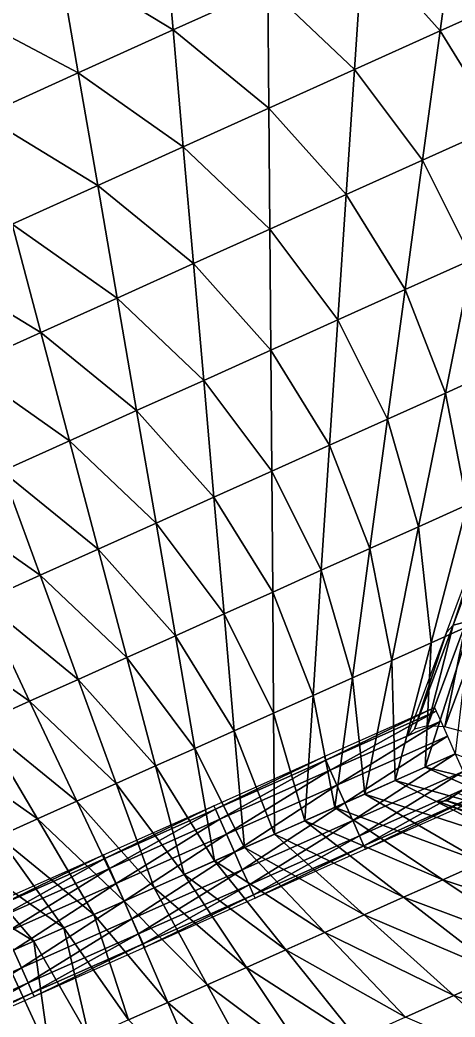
# Model space of a CAD drawing. Header units: metres. Extents: x -32.6 to 43.8, y -33.1 to 27.7.
# Drawn here: x -0.993 to 0.036, y 1.509 to 3.871 of the extents above; entities that cross this region are included whole.
import ezdxf

# ---------------------------------------------------------------- set-up
doc = ezdxf.new("R2010")
doc.units = ezdxf.units.M
for name, color, linetype in [('HREBENACE', 1, 'CONTINUOUS'), ('STRECHA_JIH', 6, 'CONTINUOUS'), ('STRECHA_SEVER', 7, 'CONTINUOUS')]:
    doc.layers.add(name, color=color, linetype=linetype)

msp = doc.modelspace()

# ---------------------------------------------------------------- linework, layer by layer
at = {"layer": 'HREBENACE'}
for points in [[(0.1078, 2.6663, 11.3375), (0.1238, 2.6831, 11.3782), (0.0322, 2.4372, 11.516)], [(0.1238, 2.6831, 11.3782), (0.0629, 2.4451, 11.5505), (0.0322, 2.4372, 11.516)], [(0.1078, 2.6663, 11.3375), (0.0322, 2.4372, 11.516), (0.0162, 2.4203, 11.4754)], [(0.0162, 2.4203, 11.4754), (0.0322, 2.4372, 11.516), (-0.0594, 2.1912, 11.6539)], [(0.0322, 2.4372, 11.516), (-0.0287, 2.1991, 11.6883), (-0.0594, 2.1912, 11.6539)], [(0.0322, 2.4372, 11.516), (0.0629, 2.4451, 11.5505), (-0.0287, 2.1991, 11.6883)], [(0.0629, 2.4451, 11.5505), (0.012, 2.1968, 11.7114), (-0.0287, 2.1991, 11.6883)], [(0.0629, 2.4451, 11.5505), (0.1036, 2.4428, 11.5735), (0.012, 2.1968, 11.7114)], [(0.1036, 2.4428, 11.5735), (0.0565, 2.1848, 11.7194), (0.012, 2.1968, 11.7114)], [(0.0162, 2.4203, 11.4754), (-0.0594, 2.1912, 11.6539), (-0.0754, 2.1744, 11.6132)], [(-0.2693, 2.1175, 11.6591), (-0.273, 2.1259, 11.6132), (-0.0117, 2.2421, 11.6132)], [(-0.2693, 2.1175, 11.6591), (-0.0117, 2.2421, 11.6132), (-0.008, 2.2338, 11.6591)], [(-0.2587, 2.0937, 11.6981), (-0.2693, 2.1175, 11.6591), (-0.008, 2.2338, 11.6591)], [(-0.2587, 2.0937, 11.6981), (-0.008, 2.2338, 11.6591), (0.0026, 2.21, 11.6981)], [(-0.2429, 2.0582, 11.7241), (-0.2587, 2.0937, 11.6981), (0.0026, 2.21, 11.6981)], [(-0.2429, 2.0582, 11.7241), (0.0026, 2.21, 11.6981), (0.0184, 2.1744, 11.7241)], [(-0.2242, 2.0162, 11.7332), (-0.2429, 2.0582, 11.7241), (0.0184, 2.1744, 11.7241)], [(-0.2242, 2.0162, 11.7332), (0.0184, 2.1744, 11.7241), (0.0371, 2.1325, 11.7332)], [(-0.2055, 1.9743, 11.7241), (-0.2242, 2.0162, 11.7332), (0.0371, 2.1325, 11.7332)], [(-0.2055, 1.9743, 11.7241), (0.0371, 2.1325, 11.7332), (0.0557, 2.0905, 11.7241)], [(-0.5305, 2.0012, 11.6591), (-0.5342, 2.0096, 11.6132), (-0.273, 2.1259, 11.6132)], [(-0.5305, 2.0012, 11.6591), (-0.273, 2.1259, 11.6132), (-0.2693, 2.1175, 11.6591)], [(-0.5199, 1.9775, 11.6981), (-0.5305, 2.0012, 11.6591), (-0.2693, 2.1175, 11.6591)], [(-0.5199, 1.9775, 11.6981), (-0.2693, 2.1175, 11.6591), (-0.2587, 2.0937, 11.6981)], [(-0.5041, 1.9419, 11.7241), (-0.5199, 1.9775, 11.6981), (-0.2587, 2.0937, 11.6981)], [(-0.5041, 1.9419, 11.7241), (-0.2587, 2.0937, 11.6981), (-0.2429, 2.0582, 11.7241)], [(-0.1897, 1.9387, 11.6981), (-0.2055, 1.9743, 11.7241), (0.0557, 2.0905, 11.7241)], [(-0.1897, 1.9387, 11.6981), (0.0557, 2.0905, 11.7241), (0.0716, 2.055, 11.6981)], [(-0.4854, 1.9, 11.7332), (-0.5041, 1.9419, 11.7241), (-0.2429, 2.0582, 11.7241)], [(-0.4854, 1.9, 11.7332), (-0.2429, 2.0582, 11.7241), (-0.2242, 2.0162, 11.7332)], [(-0.1791, 1.9149, 11.6591), (-0.1897, 1.9387, 11.6981), (0.0716, 2.055, 11.6981)], [(-0.1791, 1.9149, 11.6591), (0.0716, 2.055, 11.6981), (0.0821, 2.0312, 11.6591)], [(0.2864, 1.9452, 11.5503), (0.0172, 2.0213, 11.6538), (0.0435, 2.039, 11.6882)], [(-0.7918, 1.885, 11.6591), (-0.7955, 1.8933, 11.6132), (-0.5342, 2.0096, 11.6132)], [(-0.7918, 1.885, 11.6591), (-0.5342, 2.0096, 11.6132), (-0.5305, 2.0012, 11.6591)], [(-0.4668, 1.858, 11.7241), (-0.4854, 1.9, 11.7332), (-0.2242, 2.0162, 11.7332)], [(-0.4668, 1.858, 11.7241), (-0.2242, 2.0162, 11.7332), (-0.2055, 1.9743, 11.7241)], [(-0.1754, 1.9066, 11.6132), (-0.1791, 1.9149, 11.6591), (0.0821, 2.0312, 11.6591)], [(-0.1754, 1.9066, 11.6132), (0.0821, 2.0312, 11.6591), (0.0859, 2.0229, 11.6132)], [(0.2601, 1.9275, 11.5159), (-0.0062, 2.0205, 11.6132), (0.0172, 2.0213, 11.6538)], [(0.2601, 1.9275, 11.5159), (0.2367, 1.9267, 11.4754), (-0.0062, 2.0205, 11.6132)], [(0.2864, 1.9452, 11.5503), (0.2601, 1.9275, 11.5159), (0.0172, 2.0213, 11.6538)], [(-0.7812, 1.8612, 11.6981), (-0.7918, 1.885, 11.6591), (-0.5305, 2.0012, 11.6591)], [(-0.7812, 1.8612, 11.6981), (-0.5305, 2.0012, 11.6591), (-0.5199, 1.9775, 11.6981)], [(-0.7654, 1.8256, 11.7241), (-0.7812, 1.8612, 11.6981), (-0.5199, 1.9775, 11.6981)], [(-0.7654, 1.8256, 11.7241), (-0.5199, 1.9775, 11.6981), (-0.5041, 1.9419, 11.7241)], [(-0.4509, 1.8224, 11.6981), (-0.4668, 1.858, 11.7241), (-0.2055, 1.9743, 11.7241)], [(-0.4509, 1.8224, 11.6981), (-0.2055, 1.9743, 11.7241), (-0.1897, 1.9387, 11.6981)], [(-0.7467, 1.7837, 11.7332), (-0.7654, 1.8256, 11.7241), (-0.5041, 1.9419, 11.7241)], [(-0.7467, 1.7837, 11.7332), (-0.5041, 1.9419, 11.7241), (-0.4854, 1.9, 11.7332)], [(-0.4404, 1.7987, 11.6591), (-0.4509, 1.8224, 11.6981), (-0.1897, 1.9387, 11.6981)], [(-0.4404, 1.7987, 11.6591), (-0.1897, 1.9387, 11.6981), (-0.1791, 1.9149, 11.6591)], [(-0.4366, 1.7903, 11.6132), (-0.4404, 1.7987, 11.6591), (-0.1791, 1.9149, 11.6591)], [(-0.4366, 1.7903, 11.6132), (-0.1791, 1.9149, 11.6591), (-0.1754, 1.9066, 11.6132)], [(-1.053, 1.7687, 11.6591), (-1.0567, 1.7771, 11.6132), (-0.7955, 1.8933, 11.6132)], [(-1.053, 1.7687, 11.6591), (-0.7955, 1.8933, 11.6132), (-0.7918, 1.885, 11.6591)], [(-0.728, 1.7417, 11.7241), (-0.7467, 1.7837, 11.7332), (-0.4854, 1.9, 11.7332)], [(-0.728, 1.7417, 11.7241), (-0.4854, 1.9, 11.7332), (-0.4668, 1.858, 11.7241)], [(-1.0424, 1.7449, 11.6981), (-1.053, 1.7687, 11.6591), (-0.7918, 1.885, 11.6591)], [(-1.0424, 1.7449, 11.6981), (-0.7918, 1.885, 11.6591), (-0.7812, 1.8612, 11.6981)], [(-1.0266, 1.7094, 11.7241), (-1.0424, 1.7449, 11.6981), (-0.7812, 1.8612, 11.6981)], [(-1.0266, 1.7094, 11.7241), (-0.7812, 1.8612, 11.6981), (-0.7654, 1.8256, 11.7241)], [(-0.7122, 1.7062, 11.6981), (-0.728, 1.7417, 11.7241), (-0.4668, 1.858, 11.7241)], [(-0.7122, 1.7062, 11.6981), (-0.4668, 1.858, 11.7241), (-0.4509, 1.8224, 11.6981)], [(-1.0079, 1.6674, 11.7332), (-1.0266, 1.7094, 11.7241), (-0.7654, 1.8256, 11.7241)], [(-1.0079, 1.6674, 11.7332), (-0.7654, 1.8256, 11.7241), (-0.7467, 1.7837, 11.7332)], [(-0.7016, 1.6824, 11.6591), (-0.7122, 1.7062, 11.6981), (-0.4509, 1.8224, 11.6981)], [(-0.7016, 1.6824, 11.6591), (-0.4509, 1.8224, 11.6981), (-0.4404, 1.7987, 11.6591)], [(-0.6979, 1.6741, 11.6132), (-0.7016, 1.6824, 11.6591), (-0.4404, 1.7987, 11.6591)], [(-0.6979, 1.6741, 11.6132), (-0.4404, 1.7987, 11.6591), (-0.4366, 1.7903, 11.6132)], [(-0.9893, 1.6255, 11.7241), (-1.0079, 1.6674, 11.7332), (-0.7467, 1.7837, 11.7332)], [(-0.9893, 1.6255, 11.7241), (-0.7467, 1.7837, 11.7332), (-0.728, 1.7417, 11.7241)], [(-0.9734, 1.5899, 11.6981), (-0.9893, 1.6255, 11.7241), (-0.728, 1.7417, 11.7241)], [(-0.9734, 1.5899, 11.6981), (-0.728, 1.7417, 11.7241), (-0.7122, 1.7062, 11.6981)], [(-0.9629, 1.5661, 11.6591), (-0.9734, 1.5899, 11.6981), (-0.7122, 1.7062, 11.6981)], [(-0.9629, 1.5661, 11.6591), (-0.7122, 1.7062, 11.6981), (-0.7016, 1.6824, 11.6591)], [(-0.9591, 1.5578, 11.6132), (-0.9629, 1.5661, 11.6591), (-0.7016, 1.6824, 11.6591)], [(-0.9591, 1.5578, 11.6132), (-0.7016, 1.6824, 11.6591), (-0.6979, 1.6741, 11.6132)], [(-1.2505, 1.5092, 11.7241), (-1.0079, 1.6674, 11.7332), (-0.9893, 1.6255, 11.7241)], [(-1.2347, 1.4736, 11.6981), (-1.2505, 1.5092, 11.7241), (-0.9893, 1.6255, 11.7241)], [(-1.2347, 1.4736, 11.6981), (-0.9893, 1.6255, 11.7241), (-0.9734, 1.5899, 11.6981)], [(-1.2241, 1.4499, 11.6591), (-1.2347, 1.4736, 11.6981), (-0.9734, 1.5899, 11.6981)], [(-1.2241, 1.4499, 11.6591), (-0.9734, 1.5899, 11.6981), (-0.9629, 1.5661, 11.6591)], [(-1.2204, 1.4415, 11.6132), (-1.2241, 1.4499, 11.6591), (-0.9629, 1.5661, 11.6591)], [(-1.2204, 1.4415, 11.6132), (-0.9629, 1.5661, 11.6591), (-0.9591, 1.5578, 11.6132)]]:
    msp.add_3dface(points, dxfattribs=at)
at = {"layer": 'STRECHA_JIH'}
for points in [[(0.3793, 2.0003, 11.369), (-0.0342, 2.1008, 11.5632), (0.0371, 2.1325, 11.5632)], [(0.2864, 1.9588, 11.369), (-0.1054, 2.0691, 11.5632), (-0.0342, 2.1008, 11.5632)], [(0.3793, 2.0003, 11.369), (0.2864, 1.9588, 11.369), (-0.0342, 2.1008, 11.5632)], [(0.1934, 1.9173, 11.369), (-0.1767, 2.0374, 11.5632), (-0.1054, 2.0691, 11.5632)], [(0.2864, 1.9588, 11.369), (0.1934, 1.9173, 11.369), (-0.1054, 2.0691, 11.5632)], [(0.1005, 1.8757, 11.369), (-0.2479, 2.0057, 11.5632), (-0.1767, 2.0374, 11.5632)], [(0.1934, 1.9173, 11.369), (0.1005, 1.8757, 11.369), (-0.1767, 2.0374, 11.5632)], [(0.0076, 1.8342, 11.369), (-0.3192, 1.9739, 11.5632), (-0.2479, 2.0057, 11.5632)], [(0.1005, 1.8757, 11.369), (0.0076, 1.8342, 11.369), (-0.2479, 2.0057, 11.5632)], [(-0.0854, 1.7927, 11.369), (-0.3904, 1.9422, 11.5632), (-0.3192, 1.9739, 11.5632)], [(0.0076, 1.8342, 11.369), (-0.0854, 1.7927, 11.369), (-0.3192, 1.9739, 11.5632)], [(-0.1783, 1.7512, 11.369), (-0.4617, 1.9105, 11.5632), (-0.3904, 1.9422, 11.5632)], [(-0.0854, 1.7927, 11.369), (-0.1783, 1.7512, 11.369), (-0.3904, 1.9422, 11.5632)], [(-0.2712, 1.7097, 11.369), (-0.5329, 1.8788, 11.5632), (-0.4617, 1.9105, 11.5632)], [(-0.1783, 1.7512, 11.369), (-0.2712, 1.7097, 11.369), (-0.4617, 1.9105, 11.5632)], [(-0.3642, 1.6681, 11.369), (-0.6042, 1.8471, 11.5632), (-0.5329, 1.8788, 11.5632)], [(-0.2712, 1.7097, 11.369), (-0.3642, 1.6681, 11.369), (-0.5329, 1.8788, 11.5632)], [(0.3777, 1.7141, 11.1747), (0.0076, 1.8342, 11.369), (0.1005, 1.8757, 11.369)], [(-0.4571, 1.6266, 11.369), (-0.6754, 1.8154, 11.5632), (-0.6042, 1.8471, 11.5632)], [(-0.3642, 1.6681, 11.369), (-0.4571, 1.6266, 11.369), (-0.6042, 1.8471, 11.5632)], [(0.2631, 1.6628, 11.1747), (-0.0854, 1.7927, 11.369), (0.0076, 1.8342, 11.369)], [(0.3777, 1.7141, 11.1747), (0.2631, 1.6628, 11.1747), (0.0076, 1.8342, 11.369)], [(-0.55, 1.5851, 11.369), (-0.7467, 1.7837, 11.5632), (-0.6754, 1.8154, 11.5632)], [(-0.4571, 1.6266, 11.369), (-0.55, 1.5851, 11.369), (-0.6754, 1.8154, 11.5632)], [(-0.643, 1.5436, 11.369), (-0.8179, 1.752, 11.5632), (-0.7467, 1.7837, 11.5632)], [(-0.55, 1.5851, 11.369), (-0.643, 1.5436, 11.369), (-0.7467, 1.7837, 11.5632)], [(0.1485, 1.6115, 11.1747), (-0.1783, 1.7512, 11.369), (-0.0854, 1.7927, 11.369)], [(0.2631, 1.6628, 11.1747), (0.1485, 1.6115, 11.1747), (-0.0854, 1.7927, 11.369)], [(-0.7359, 1.5021, 11.369), (-0.8892, 1.7203, 11.5632), (-0.8179, 1.752, 11.5632)], [(-0.643, 1.5436, 11.369), (-0.7359, 1.5021, 11.369), (-0.8179, 1.752, 11.5632)], [(0.0339, 1.5601, 11.1747), (-0.2712, 1.7097, 11.369), (-0.1783, 1.7512, 11.369)], [(0.1485, 1.6115, 11.1747), (0.0339, 1.5601, 11.1747), (-0.1783, 1.7512, 11.369)], [(-0.8288, 1.4606, 11.369), (-0.9604, 1.6886, 11.5632), (-0.8892, 1.7203, 11.5632)], [(-0.7359, 1.5021, 11.369), (-0.8288, 1.4606, 11.369), (-0.8892, 1.7203, 11.5632)], [(-0.0808, 1.5088, 11.1747), (-0.3642, 1.6681, 11.369), (-0.2712, 1.7097, 11.369)], [(0.0339, 1.5601, 11.1747), (-0.0808, 1.5088, 11.1747), (-0.2712, 1.7097, 11.369)], [(-0.9218, 1.419, 11.369), (-1.0317, 1.6569, 11.5632), (-0.9604, 1.6886, 11.5632)], [(-0.8288, 1.4606, 11.369), (-0.9218, 1.419, 11.369), (-0.9604, 1.6886, 11.5632)], [(-0.9218, 1.419, 11.369), (-1.0147, 1.3775, 11.369), (-1.0317, 1.6569, 11.5632)], [(-0.1954, 1.4575, 11.1747), (-0.4571, 1.6266, 11.369), (-0.3642, 1.6681, 11.369)], [(-0.0808, 1.5088, 11.1747), (-0.1954, 1.4575, 11.1747), (-0.3642, 1.6681, 11.369)], [(-0.31, 1.4062, 11.1747), (-0.55, 1.5851, 11.369), (-0.4571, 1.6266, 11.369)], [(-0.1954, 1.4575, 11.1747), (-0.31, 1.4062, 11.1747), (-0.4571, 1.6266, 11.369)], [(0.3823, 1.4302, 10.9805), (0.0339, 1.5601, 11.1747), (0.1485, 1.6115, 11.1747)], [(-0.4246, 1.3548, 11.1747), (-0.643, 1.5436, 11.369), (-0.55, 1.5851, 11.369)], [(-0.31, 1.4062, 11.1747), (-0.4246, 1.3548, 11.1747), (-0.55, 1.5851, 11.369)], [(0.246, 1.3691, 10.9805), (-0.0808, 1.5088, 11.1747), (0.0339, 1.5601, 11.1747)], [(0.3823, 1.4302, 10.9805), (0.246, 1.3691, 10.9805), (0.0339, 1.5601, 11.1747)], [(-0.5393, 1.3035, 11.1747), (-0.7359, 1.5021, 11.369), (-0.643, 1.5436, 11.369)], [(-0.4246, 1.3548, 11.1747), (-0.5393, 1.3035, 11.1747), (-0.643, 1.5436, 11.369)]]:
    msp.add_3dface(points, dxfattribs=at)
at = {"layer": 'STRECHA_SEVER'}
for points in [[(-0.1817, 4.0506, 10.2035), (0.0428, 4.1522, 10.2035), (0.0013, 3.8456, 10.3978)], [(0.0428, 4.1522, 10.2035), (0.2038, 3.9372, 10.3978), (0.0013, 3.8456, 10.3978)], [(-0.9011, 4.0125, 10.0093), (-0.6547, 4.1241, 10.0093), (-0.6306, 3.8474, 10.2035)], [(-0.6547, 4.1241, 10.0093), (-0.4061, 3.949, 10.2035), (-0.6306, 3.8474, 10.2035)], [(-0.4061, 3.949, 10.2035), (-0.1817, 4.0506, 10.2035), (-0.2013, 3.754, 10.3978)], [(-0.1817, 4.0506, 10.2035), (0.0013, 3.8456, 10.3978), (-0.2013, 3.754, 10.3978)], [(-1.1474, 3.9008, 10.0093), (-0.9011, 4.0125, 10.0093), (-0.8551, 3.7458, 10.2035)], [(-0.9011, 4.0125, 10.0093), (-0.6306, 3.8474, 10.2035), (-0.8551, 3.7458, 10.2035)], [(-0.6306, 3.8474, 10.2035), (-0.4061, 3.949, 10.2035), (-0.4039, 3.6623, 10.3978)], [(-0.4061, 3.949, 10.2035), (-0.2013, 3.754, 10.3978), (-0.4039, 3.6623, 10.3978)], [(0.0013, 3.8456, 10.3978), (0.2038, 3.9372, 10.3978), (0.1404, 3.6206, 10.592)], [(-1.1474, 3.9008, 10.0093), (-0.8551, 3.7458, 10.2035), (-1.0795, 3.6441, 10.2035)], [(-0.8551, 3.7458, 10.2035), (-0.6306, 3.8474, 10.2035), (-0.6065, 3.5707, 10.3978)], [(-0.6306, 3.8474, 10.2035), (-0.4039, 3.6623, 10.3978), (-0.6065, 3.5707, 10.3978)], [(-0.2013, 3.754, 10.3978), (0.0013, 3.8456, 10.3978), (-0.0403, 3.5389, 10.592)], [(0.0013, 3.8456, 10.3978), (0.1404, 3.6206, 10.592), (-0.0403, 3.5389, 10.592)], [(-1.0795, 3.6441, 10.2035), (-0.8551, 3.7458, 10.2035), (-0.809, 3.479, 10.3978)], [(-0.8551, 3.7458, 10.2035), (-0.6065, 3.5707, 10.3978), (-0.809, 3.479, 10.3978)], [(-0.4039, 3.6623, 10.3978), (-0.2013, 3.754, 10.3978), (-0.221, 3.4573, 10.592)], [(-0.2013, 3.754, 10.3978), (-0.0403, 3.5389, 10.592), (-0.221, 3.4573, 10.592)], [(-0.6065, 3.5707, 10.3978), (-0.4039, 3.6623, 10.3978), (-0.4017, 3.3756, 10.592)], [(-0.4039, 3.6623, 10.3978), (-0.221, 3.4573, 10.592), (-0.4017, 3.3756, 10.592)], [(-1.0795, 3.6441, 10.2035), (-0.809, 3.479, 10.3978), (-1.0116, 3.3874, 10.3978)], [(-0.0403, 3.5389, 10.592), (0.1404, 3.6206, 10.592), (0.077, 3.3039, 10.7863)], [(-0.809, 3.479, 10.3978), (-0.6065, 3.5707, 10.3978), (-0.5823, 3.294, 10.592)], [(-0.6065, 3.5707, 10.3978), (-0.4017, 3.3756, 10.592), (-0.5823, 3.294, 10.592)], [(-0.221, 3.4573, 10.592), (-0.0403, 3.5389, 10.592), (-0.0818, 3.2323, 10.7863)], [(-0.0403, 3.5389, 10.592), (0.077, 3.3039, 10.7863), (-0.0818, 3.2323, 10.7863)], [(-1.0116, 3.3874, 10.3978), (-0.809, 3.479, 10.3978), (-0.763, 3.2123, 10.592)], [(-0.809, 3.479, 10.3978), (-0.5823, 3.294, 10.592), (-0.763, 3.2123, 10.592)], [(-0.4017, 3.3756, 10.592), (-0.221, 3.4573, 10.592), (-0.2406, 3.1606, 10.7863)], [(-0.221, 3.4573, 10.592), (-0.0818, 3.2323, 10.7863), (-0.2406, 3.1606, 10.7863)], [(-1.2142, 3.2958, 10.3978), (-1.0116, 3.3874, 10.3978), (-0.9437, 3.1307, 10.592)], [(-1.0116, 3.3874, 10.3978), (-0.763, 3.2123, 10.592), (-0.9437, 3.1307, 10.592)], [(-0.5823, 3.294, 10.592), (-0.4017, 3.3756, 10.592), (-0.3994, 3.089, 10.7863)], [(-0.4017, 3.3756, 10.592), (-0.2406, 3.1606, 10.7863), (-0.3994, 3.089, 10.7863)], [(-1.2142, 3.2958, 10.3978), (-0.9437, 3.1307, 10.592), (-1.1244, 3.049, 10.592)], [(-0.763, 3.2123, 10.592), (-0.5823, 3.294, 10.592), (-0.5582, 3.0173, 10.7863)], [(-0.5823, 3.294, 10.592), (-0.3994, 3.089, 10.7863), (-0.5582, 3.0173, 10.7863)], [(-0.0818, 3.2323, 10.7863), (0.077, 3.3039, 10.7863), (0.0136, 2.9873, 10.9805)], [(0.077, 3.3039, 10.7863), (0.1505, 3.049, 10.9805), (0.0136, 2.9873, 10.9805)], [(-0.2406, 3.1606, 10.7863), (-0.0818, 3.2323, 10.7863), (-0.1233, 2.9256, 10.9805)], [(-0.0818, 3.2323, 10.7863), (0.0136, 2.9873, 10.9805), (-0.1233, 2.9256, 10.9805)], [(-0.9437, 3.1307, 10.592), (-0.763, 3.2123, 10.592), (-0.717, 2.9456, 10.7863)], [(-0.763, 3.2123, 10.592), (-0.5582, 3.0173, 10.7863), (-0.717, 2.9456, 10.7863)], [(-0.3994, 3.089, 10.7863), (-0.2406, 3.1606, 10.7863), (-0.2603, 2.8639, 10.9805)], [(-0.2406, 3.1606, 10.7863), (-0.1233, 2.9256, 10.9805), (-0.2603, 2.8639, 10.9805)], [(-1.1244, 3.049, 10.592), (-0.9437, 3.1307, 10.592), (-0.8758, 2.874, 10.7863)], [(-0.9437, 3.1307, 10.592), (-0.717, 2.9456, 10.7863), (-0.8758, 2.874, 10.7863)], [(-0.5582, 3.0173, 10.7863), (-0.3994, 3.089, 10.7863), (-0.3972, 2.8023, 10.9805)], [(-0.3994, 3.089, 10.7863), (-0.2603, 2.8639, 10.9805), (-0.3972, 2.8023, 10.9805)], [(-1.1244, 3.049, 10.592), (-0.8758, 2.874, 10.7863), (-1.0346, 2.8023, 10.7863)], [(0.0136, 2.9873, 10.9805), (0.1505, 3.049, 10.9805), (0.0652, 2.7223, 11.1747)], [(-0.717, 2.9456, 10.7863), (-0.5582, 3.0173, 10.7863), (-0.5341, 2.7406, 10.9805)], [(-0.5582, 3.0173, 10.7863), (-0.3972, 2.8023, 10.9805), (-0.5341, 2.7406, 10.9805)], [(-0.1233, 2.9256, 10.9805), (0.0136, 2.9873, 10.9805), (-0.0498, 2.6706, 11.1747)], [(0.0136, 2.9873, 10.9805), (0.0652, 2.7223, 11.1747), (-0.0498, 2.6706, 11.1747)], [(-0.8758, 2.874, 10.7863), (-0.717, 2.9456, 10.7863), (-0.671, 2.6789, 10.9805)], [(-0.717, 2.9456, 10.7863), (-0.5341, 2.7406, 10.9805), (-0.671, 2.6789, 10.9805)], [(-0.2603, 2.8639, 10.9805), (-0.1233, 2.9256, 10.9805), (-0.1649, 2.619, 11.1747)], [(-0.1233, 2.9256, 10.9805), (-0.0498, 2.6706, 11.1747), (-0.1649, 2.619, 11.1747)], [(-1.0346, 2.8023, 10.7863), (-0.8758, 2.874, 10.7863), (-0.8079, 2.6173, 10.9805)], [(-0.8758, 2.874, 10.7863), (-0.671, 2.6789, 10.9805), (-0.8079, 2.6173, 10.9805)], [(-0.3972, 2.8023, 10.9805), (-0.2603, 2.8639, 10.9805), (-0.2799, 2.5673, 11.1747)], [(-0.2603, 2.8639, 10.9805), (-0.1649, 2.619, 11.1747), (-0.2799, 2.5673, 11.1747)], [(-1.1934, 2.7307, 10.7863), (-1.0346, 2.8023, 10.7863), (-0.9448, 2.5556, 10.9805)], [(-1.0346, 2.8023, 10.7863), (-0.8079, 2.6173, 10.9805), (-0.9448, 2.5556, 10.9805)], [(-0.5341, 2.7406, 10.9805), (-0.3972, 2.8023, 10.9805), (-0.3949, 2.5156, 11.1747)], [(-0.3972, 2.8023, 10.9805), (-0.2799, 2.5673, 11.1747), (-0.3949, 2.5156, 11.1747)], [(-0.671, 2.6789, 10.9805), (-0.5341, 2.7406, 10.9805), (-0.5099, 2.4639, 11.1747)], [(-0.5341, 2.7406, 10.9805), (-0.3949, 2.5156, 11.1747), (-0.5099, 2.4639, 11.1747)], [(-1.1934, 2.7307, 10.7863), (-0.9448, 2.5556, 10.9805), (-1.0817, 2.4939, 10.9805)], [(-0.0498, 2.6706, 11.1747), (0.0652, 2.7223, 11.1747), (-0.0201, 2.3957, 11.369)], [(0.0652, 2.7223, 11.1747), (0.073, 2.4374, 11.369), (-0.0201, 2.3957, 11.369)], [(-0.8079, 2.6173, 10.9805), (-0.671, 2.6789, 10.9805), (-0.625, 2.4122, 11.1747)], [(-0.671, 2.6789, 10.9805), (-0.5099, 2.4639, 11.1747), (-0.625, 2.4122, 11.1747)], [(-0.1649, 2.619, 11.1747), (-0.0498, 2.6706, 11.1747), (-0.1133, 2.354, 11.369)], [(-0.0498, 2.6706, 11.1747), (-0.0201, 2.3957, 11.369), (-0.1133, 2.354, 11.369)], [(-0.9448, 2.5556, 10.9805), (-0.8079, 2.6173, 10.9805), (-0.74, 2.3605, 11.1747)], [(-0.8079, 2.6173, 10.9805), (-0.625, 2.4122, 11.1747), (-0.74, 2.3605, 11.1747)], [(-0.2799, 2.5673, 11.1747), (-0.1649, 2.619, 11.1747), (-0.2064, 2.3123, 11.369)], [(-0.1649, 2.619, 11.1747), (-0.1133, 2.354, 11.369), (-0.2064, 2.3123, 11.369)], [(-1.0817, 2.4939, 10.9805), (-0.9448, 2.5556, 10.9805), (-0.855, 2.3089, 11.1747)], [(-0.9448, 2.5556, 10.9805), (-0.74, 2.3605, 11.1747), (-0.855, 2.3089, 11.1747)], [(-0.3949, 2.5156, 11.1747), (-0.2799, 2.5673, 11.1747), (-0.2995, 2.2706, 11.369)], [(-0.2799, 2.5673, 11.1747), (-0.2064, 2.3123, 11.369), (-0.2995, 2.2706, 11.369)], [(-0.5099, 2.4639, 11.1747), (-0.3949, 2.5156, 11.1747), (-0.3927, 2.2289, 11.369)], [(-0.3949, 2.5156, 11.1747), (-0.2995, 2.2706, 11.369), (-0.3927, 2.2289, 11.369)], [(-1.2186, 2.4322, 10.9805), (-1.0817, 2.4939, 10.9805), (-0.97, 2.2572, 11.1747)], [(-1.0817, 2.4939, 10.9805), (-0.855, 2.3089, 11.1747), (-0.97, 2.2572, 11.1747)], [(-0.625, 2.4122, 11.1747), (-0.5099, 2.4639, 11.1747), (-0.4858, 2.1872, 11.369)], [(-0.5099, 2.4639, 11.1747), (-0.3927, 2.2289, 11.369), (-0.4858, 2.1872, 11.369)], [(-0.0201, 2.3957, 11.369), (0.073, 2.4374, 11.369), (-0.0342, 2.1008, 11.5632)], [(0.073, 2.4374, 11.369), (0.0371, 2.1325, 11.5632), (-0.0342, 2.1008, 11.5632)], [(-1.2186, 2.4322, 10.9805), (-0.97, 2.2572, 11.1747), (-1.0851, 2.2055, 11.1747)], [(-0.74, 2.3605, 11.1747), (-0.625, 2.4122, 11.1747), (-0.579, 2.1455, 11.369)], [(-0.625, 2.4122, 11.1747), (-0.4858, 2.1872, 11.369), (-0.579, 2.1455, 11.369)], [(-0.1133, 2.354, 11.369), (-0.0201, 2.3957, 11.369), (-0.1054, 2.0691, 11.5632)], [(-0.0201, 2.3957, 11.369), (-0.0342, 2.1008, 11.5632), (-0.1054, 2.0691, 11.5632)], [(-0.855, 2.3089, 11.1747), (-0.74, 2.3605, 11.1747), (-0.6721, 2.1038, 11.369)], [(-0.74, 2.3605, 11.1747), (-0.579, 2.1455, 11.369), (-0.6721, 2.1038, 11.369)], [(-0.2064, 2.3123, 11.369), (-0.1133, 2.354, 11.369), (-0.1767, 2.0374, 11.5632)], [(-0.1133, 2.354, 11.369), (-0.1054, 2.0691, 11.5632), (-0.1767, 2.0374, 11.5632)], [(-0.97, 2.2572, 11.1747), (-0.855, 2.3089, 11.1747), (-0.7652, 2.0621, 11.369)], [(-0.855, 2.3089, 11.1747), (-0.6721, 2.1038, 11.369), (-0.7652, 2.0621, 11.369)], [(-0.2995, 2.2706, 11.369), (-0.2064, 2.3123, 11.369), (-0.2479, 2.0057, 11.5632)], [(-0.2064, 2.3123, 11.369), (-0.1767, 2.0374, 11.5632), (-0.2479, 2.0057, 11.5632)], [(-0.3927, 2.2289, 11.369), (-0.2995, 2.2706, 11.369), (-0.3192, 1.9739, 11.5632)], [(-0.2995, 2.2706, 11.369), (-0.2479, 2.0057, 11.5632), (-0.3192, 1.9739, 11.5632)], [(-1.0851, 2.2055, 11.1747), (-0.97, 2.2572, 11.1747), (-0.8584, 2.0204, 11.369)], [(-0.97, 2.2572, 11.1747), (-0.7652, 2.0621, 11.369), (-0.8584, 2.0204, 11.369)], [(-0.4858, 2.1872, 11.369), (-0.3927, 2.2289, 11.369), (-0.3904, 1.9422, 11.5632)], [(-0.3927, 2.2289, 11.369), (-0.3192, 1.9739, 11.5632), (-0.3904, 1.9422, 11.5632)], [(-1.2001, 2.1538, 11.1747), (-1.0851, 2.2055, 11.1747), (-0.9515, 1.9787, 11.369)], [(-1.0851, 2.2055, 11.1747), (-0.8584, 2.0204, 11.369), (-0.9515, 1.9787, 11.369)], [(-0.579, 2.1455, 11.369), (-0.4858, 2.1872, 11.369), (-0.4617, 1.9105, 11.5632)], [(-0.4858, 2.1872, 11.369), (-0.3904, 1.9422, 11.5632), (-0.4617, 1.9105, 11.5632)], [(-1.2001, 2.1538, 11.1747), (-0.9515, 1.9787, 11.369), (-1.0446, 1.937, 11.369)], [(-0.6721, 2.1038, 11.369), (-0.579, 2.1455, 11.369), (-0.5329, 1.8788, 11.5632)], [(-0.579, 2.1455, 11.369), (-0.4617, 1.9105, 11.5632), (-0.5329, 1.8788, 11.5632)], [(-0.7652, 2.0621, 11.369), (-0.6721, 2.1038, 11.369), (-0.6042, 1.8471, 11.5632)], [(-0.6721, 2.1038, 11.369), (-0.5329, 1.8788, 11.5632), (-0.6042, 1.8471, 11.5632)], [(-0.8584, 2.0204, 11.369), (-0.7652, 2.0621, 11.369), (-0.6754, 1.8154, 11.5632)], [(-0.7652, 2.0621, 11.369), (-0.6042, 1.8471, 11.5632), (-0.6754, 1.8154, 11.5632)], [(-0.9515, 1.9787, 11.369), (-0.8584, 2.0204, 11.369), (-0.7467, 1.7837, 11.5632)], [(-0.8584, 2.0204, 11.369), (-0.6754, 1.8154, 11.5632), (-0.7467, 1.7837, 11.5632)], [(-1.0446, 1.937, 11.369), (-0.9515, 1.9787, 11.369), (-0.8179, 1.752, 11.5632)], [(-0.9515, 1.9787, 11.369), (-0.7467, 1.7837, 11.5632), (-0.8179, 1.752, 11.5632)], [(-1.1378, 1.8953, 11.369), (-1.0446, 1.937, 11.369), (-0.8892, 1.7203, 11.5632)], [(-1.0446, 1.937, 11.369), (-0.8179, 1.752, 11.5632), (-0.8892, 1.7203, 11.5632)], [(-1.2309, 1.8536, 11.369), (-1.1378, 1.8953, 11.369), (-0.9604, 1.6886, 11.5632)], [(-1.1378, 1.8953, 11.369), (-0.8892, 1.7203, 11.5632), (-0.9604, 1.6886, 11.5632)], [(-1.2309, 1.8536, 11.369), (-0.9604, 1.6886, 11.5632), (-1.0317, 1.6569, 11.5632)]]:
    msp.add_3dface(points, dxfattribs=at)

doc.saveas('drawing.dxf')
